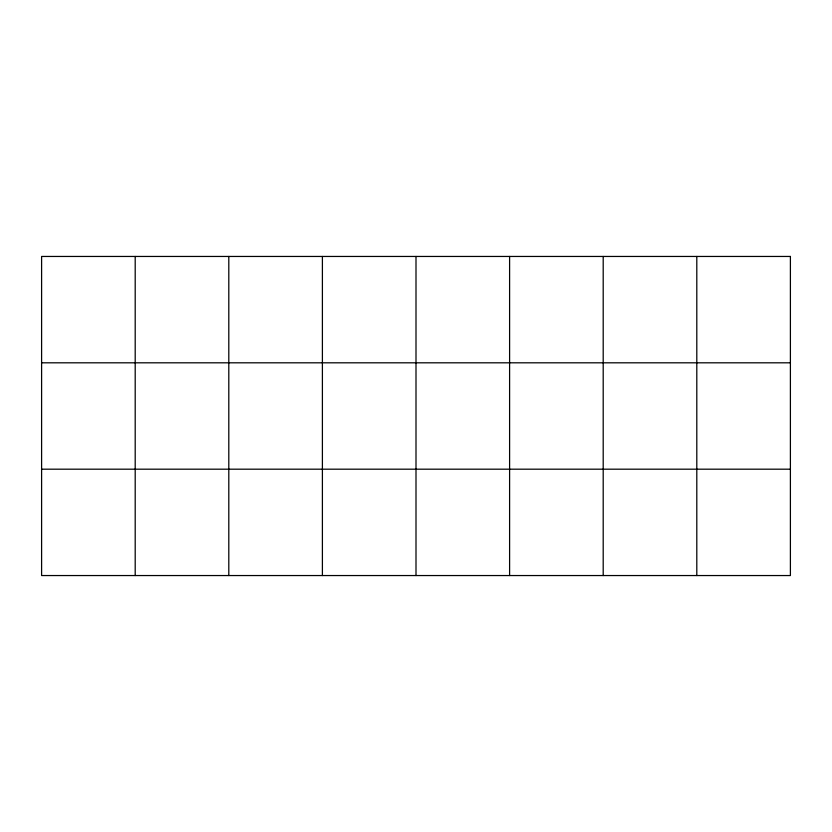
<?xml version="1.0" encoding="UTF-8"?>
<svg xmlns="http://www.w3.org/2000/svg" width="832" height="832" viewBox="0 0 832 832"><rect width="100%" height="100%" fill="white"/><g stroke="black" fill="none" stroke-linecap="round" stroke-linejoin="round"><path stroke-width="1.25" d="M41.6 362.814L790.4 362.814M41.6 469.186L790.4 469.186M696.8 256.454L696.8 575.546M603.2 256.454L603.2 575.546M509.6 256.454L509.6 575.546M416 256.454L416 575.546M322.4 256.454L322.4 575.546M228.8 256.454L228.8 575.546M135.2 256.454L135.2 575.546M790.4 256.454L41.6 256.454L41.6 575.546L790.4 575.546L790.4 256.454"/></g></svg>
